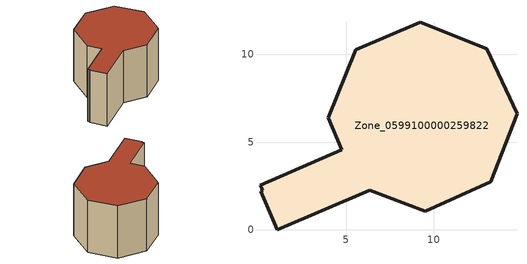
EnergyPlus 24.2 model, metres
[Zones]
Zone_0599100000259822
 floor ground (C_G): 5.55,10.26 9.21,11.83 13.01,10.3 14.73,6.6 13.23,2.73 9.5,1.06 6.35,2.26 1.08,0 0.13,2.21 0.24,2.26 0.1,2.55 4.76,4.55 3.98,6.37 z0
 wall outside (C_F): 9.21,11.83 5.55,10.26 3.98,6.37 4.76,4.55 0.1,2.55 0.24,2.26 0.13,2.21 1.08,0 6.35,2.26 9.5,1.06 13.23,2.73 14.73,6.6 13.01,10.3 9.21,11.83 z0:7.99
 roof outside (C_R): 0.1,2.55 0.24,2.26 0.13,2.21 1.08,0 6.35,2.26 9.5,1.06 13.23,2.73 14.73,6.6 13.01,10.3 9.21,11.83 5.55,10.26 3.98,6.37 4.76,4.55 z7.99
[BUILDING]
Pand.0599100000259822: North Axis=0; Terrain=City; Loads Convergence Tolerance Value=0.04; Temperature Convergence Tolerance Value=0.4; Solar Distribution=FullExterior; Maximum Number of Warmup Days=25; Minimum Number of Warmup Days=1
[Site:Location]
Rotterdam.The.Hague.AP_ZH_NLD Design_Conditions: Latitude=51.96; Longitude=4.45; Time Zone=1; Elevation=-4.5
[SITE:GROUNDTEMPERATURE:BUILDINGSURFACE]
18, 18, 18, 18, 18, 18, 18, 18, 18, 18, 18, 18
[MATERIAL] Thermal Absorptance=0.9; Solar Absorptance=0.7; Visible Absorptance=0.7
Name | Roughness | Thickness | Conductivity | Density | Specific Heat
G.D.1965 | MediumSmooth | 0.15 | 1 | 540 | 1210
F.D.1965 | Rough | 0.3 | 0.857143 | 1920 | 840
R.D.1965 | MediumRough | 0.2 | 0.08 | 1500 | 1000
[CONSTRUCTION]
C_G: G.D.1965
C_F: F.D.1965
C_R: R.D.1965
[ZONE]
Zone_0599100000259822: Type=1; Multiplier=1; Ceiling Height=Autocalculate; Volume=Autocalculate; Floor Area=autocalculate; Part of Total Floor Area=Yes
[ZONEINFILTRATION:DESIGNFLOWRATE]
Infil_Zone_0599100000259822: Zone or ZoneList or Space or SpaceList=Zone_0599100000259822; Schedule=AlwaysOn; Design Flow Rate Calculation Method=Flow/Area; Flow Rate per Floor Area=0.0042; Constant Term Coefficient=1; Temperature Term Coefficient=0; Velocity Term Coefficient=0; Velocity Squared Term Coefficient=0
[HVACTEMPLATE:ZONE:IDEALLOADSAIRSYSTEM]
Zone_0599100000259822: Maximum Heating Supply Air Temperature=50; Minimum Cooling Supply Air Temperature=13; Maximum Heating Supply Air Humidity Ratio=0.0156; Minimum Cooling Supply Air Humidity Ratio=0.0077; Heating Limit=NoLimit; Cooling Limit=NoLimit; Dehumidification Control Type=ConstantSensibleHeatRatio; Cooling Sensible Heat Ratio=0.7; Dehumidification Setpoint=60; Humidification Control Type=None; Humidification Setpoint=30; Outdoor Air Method=None; Outdoor Air Flow Rate per Person=0.00944; Outdoor Air Flow Rate per Zone Floor Area=0; Outdoor Air Flow Rate per Zone=0; Demand Controlled Ventilation Type=None; Outdoor Air Economizer Type=NoEconomizer; Heat Recovery Type=None; Sensible Heat Recovery Effectiveness=0.7; Latent Heat Recovery Effectiveness=0.65
[ZONECONTROL:THERMOSTAT]
ThermostatControl_Zone_0599100000259822: Zone or ZoneList=Zone_0599100000259822; Control Type Schedule=DualSetpointControlType; Control 1=Thermostat_Zone_0599100000259822; Temperature Difference Between Cutout And Setpoint=0
[THERMOSTATSETPOINT:DUALSETPOINT]
Thermostat_Zone_0599100000259822: Heating Setpoint Temperature Schedule=HeatingSetpoint_Zone_0599100000259822; Cooling Setpoint Temperature Schedule=CoolingSetpoint_Zone_0599100000259822
[SCHEDULE:COMPACT]
HeatingSetpoint_Zone_0599100000259822: Through: 12/31, For: AllDays, Until: 24:00, 21
CoolingSetpoint_Zone_0599100000259822: Through: 12/31, For: AllDays, Until: 24:00, 24
DualSetpointControlType: Through: 12/31, For: AllDays, Until: 24:00, 4
AlwaysOn: Through: 12/31, For: AllDays, Until: 24:00, 1
